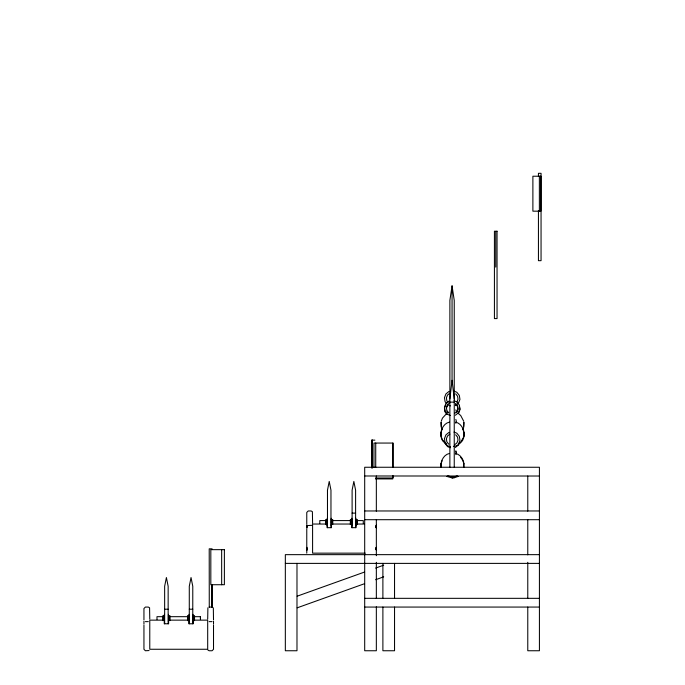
<?xml version="1.0" encoding="UTF-8"?>
<svg xmlns="http://www.w3.org/2000/svg" width="685" height="685" viewBox="0 0 685 685"><rect width="100%" height="100%" fill="white"/><g stroke="black" fill="none" stroke-linecap="round" stroke-linejoin="round"><path stroke-width="1.03" d="M441.234 436.85L441.089 431.773L441.337 437.869L442.493 440.678L446.748 444.925M441.149 433.973L441.089 432.526L441.337 437.116L442.493 439.924L446.748 444.171M463.754 467.435L463.891 463.111L463.711 467.41M463.745 426.498L463.891 422.174L463.651 427.517L462.872 429.384M463.831 433.973L463.891 432.526L463.754 436.85L463.891 431.773L463.651 437.869L462.486 440.678L458.231 444.925L455.431 446.089M449.874 398.893L452.057 380.278L452.057 285.868L449.874 300.432L449.874 467.256M463.856 433.879L463.745 436.105M441.234 426.498L441.089 422.174L441.337 427.517L442.108 429.384M441.234 436.097L441.123 433.879M207.889 607.792L207.692 619.077M455.842 423.313L456.364 421.369L455.842 419.434M455.842 454.643L456.364 452.708L455.842 450.764M441.268 421.232L442.424 418.15L446.68 413.475M441.268 430.839C442.373 426.849 445.199 422.928 449.48 422.123M441.268 431.593L442.142 429.281M441.268 462.169C442.373 458.179 445.199 454.258 449.48 453.453M441.268 463.069L442.142 460.757M445.558 405.212L444.462 408.029L445.07 412.019L446.962 414.374M446.397 408.243L447.493 405.426M456.912 401.984L458.008 399.167L457.554 396.178L455.662 393.815M456.912 412.344L458.008 409.519L457.554 406.53L455.662 404.176M458.488 413.492L459.952 409.733L459.335 405.751M458.488 444.077L459.952 440.318L459.335 436.328L456.818 433.185L453.992 432.089M463.651 437.116L460.637 442.33L458.231 444.171M449.069 391.392L445.926 393.918L444.462 397.677L445.07 401.658L446.962 404.022M449.857 393.173L447.493 395.065L446.397 397.891L446.851 400.879L448.118 402.446M449.069 400.999L445.926 403.525L444.462 407.275L445.07 411.265L447.596 414.408L450.413 415.512M449.857 402.78L447.493 404.672L446.397 407.489L446.851 410.478L448.744 412.841M455.337 405.657L458.488 403.14L459.952 399.381L459.335 395.391L456.818 392.248L453.992 391.144M454.557 413.483L456.912 411.591L458.008 408.774L457.554 405.777L455.662 403.422M455.337 415.264L458.488 412.738L459.952 408.988L459.335 404.998L456.818 401.855L453.992 400.751M449.069 432.329L445.926 434.855L444.462 438.614L445.07 442.596M449.857 434.11L447.493 436.002L446.397 438.828L446.851 441.816L448.744 444.171M454.557 444.813L456.912 442.921L458.008 440.104L457.554 437.116L455.662 434.752M455.337 447.493L458.488 444.967M457.297 475.895L454.378 476.803M458.231 476.4L454.378 477.702M297.196 596.173L364.583 572.035M375.645 568.071L383.686 565.185M297.196 607.818L364.583 583.68M375.645 579.715L383.686 576.838M311.863 525.335L308.224 525.523M149.047 650.553L145.4 650.75L143.944 649.294L143.944 625.174M453.367 446.346L454.403 446.226M454.403 476.803L452.999 476.965A5.018 5.018 0 0 1 451.989 476.974L447.682 475.895M454.403 477.702L452.999 477.865A5.018 5.018 0 0 1 451.989 477.873L446.748 476.4M449.874 402.121L454.241 402.121M374.883 440.147L371.784 440.147L371.784 467.846M364.694 475.989L539.42 476.024M375.568 478.002L393.019 478.002L393.019 475.887M375.534 478.918L392.813 478.918M364.694 510.967L539.42 510.967M352.107 513.116L355.601 513.116M327.182 519.513L325.726 519.513L325.726 524.564M331.257 519.513L332.713 519.513L332.713 524.564M351.816 519.513L350.352 519.513L350.352 524.564M355.892 519.513L357.347 519.513L357.347 524.564M364.694 519.701L539.42 519.701M326.12 520.583L319.792 520.583L319.792 523.494M332.439 520.583L350.626 520.583M356.953 520.583L363.273 520.583L363.273 523.494M325.726 522.038L327.182 522.038M331.257 522.038L332.713 522.038M350.352 522.038L351.816 522.038M355.892 522.038L357.347 522.038M364.309 524.034L356.037 524.034L356.037 527.673L351.67 527.673L351.67 524.034L331.437 524.034L331.437 527.673L327.07 527.673L327.07 524.034L312.591 524.034L312.591 553.155L365.251 553.155M376.339 525.095L376.339 528.015M306.769 526.551L307.351 526.508M375.757 526.602L376.339 526.551M375.757 527.339L376.339 527.279M376.048 527.416L375.757 525.678M376.339 547.332L376.339 550.243M375.757 548.137L376.339 548.06M212.11 548.822L209.216 548.822L209.267 607.424M306.769 548.788L307.351 548.856M375.757 548.856L376.339 548.788M376.048 549.653L375.757 547.931M539.42 554.653L285.337 554.653L285.337 650.75L296.982 650.75L296.982 563.387M285.337 563.387L539.42 563.387M364.694 598.33L539.42 598.33M209.148 607.064L212.059 607.064M364.694 607.064L539.42 607.064M164.648 609.213L168.15 609.213M189.283 609.213L192.776 609.213M164.357 615.618L162.902 615.618L162.902 620.661M168.441 615.618L169.897 615.618L169.897 620.661M188.992 615.618L187.536 615.618L187.536 620.661M193.067 615.618L194.523 615.618L194.523 620.661M163.295 616.68L156.976 616.68L157.011 619.6M169.623 616.68L187.81 616.68M194.129 616.68L200.457 616.68L200.457 619.6L200.414 616.68M162.902 618.144L164.357 618.144M168.441 618.144L169.897 618.144M187.536 618.144L188.992 618.144M193.067 618.144L194.523 618.144M145.4 621.629L148.311 621.629M209.148 621.629L212.059 621.629M455.499 422.123C459.781 422.928 462.606 426.849 463.711 430.839M455.499 453.453C459.781 454.258 462.606 458.179 463.711 462.169M447.596 404.809L450.413 405.905M447.596 445.747L450.413 446.843M450.413 447.742L447.596 446.637L445.07 443.495M458.299 413.475L460.705 415.504L463.711 421.232M207.889 650.022L209.148 650.75L212.059 650.75L213.514 649.294L213.514 625.174M446.851 411.231L448.118 412.807M460.705 457.34L462.555 459.986M462.846 429.281L463.711 431.593M462.846 460.757L463.711 463.069M455.842 409.827L456.364 411.771M455.842 451.663L456.364 453.598M213.326 607.792L213.514 619.874M452.057 285.868L454.241 300.432L454.241 467.256M452.057 380.278L454.241 398.893M539.369 176.225L539.369 211.168M538.436 176.507L538.436 173.314L541.056 173.314L541.056 260.677L538.436 260.677L538.436 210.603M527.775 476.024L527.775 511.181M527.775 519.701L527.775 554.859M527.775 562.317L527.775 598.544M527.775 607.064L527.775 650.75L539.42 650.75L539.42 467.256L364.694 467.256L364.694 650.75L376.339 650.75L376.339 606.799M495.735 232.052L495.735 267.116M394.543 563.387L394.543 598.544M394.543 607.064L394.543 650.75L382.889 650.75L382.889 607.064M393.019 467.418L393.019 443.058L373.976 443.058L373.976 467.418M392.865 443.058L392.865 467.418M392.865 475.887L392.865 478.002M382.889 563.387L382.889 598.544M376.339 476.024L376.339 511.181M376.339 519.701L376.339 555.706M376.339 562.317L376.339 598.544M375.722 443.058L375.722 467.418M372.263 440.147L372.263 467.846M372.118 440.147L372.118 467.846M371.929 440.147L371.929 467.846M355.892 518.254L355.892 525.823M355.601 527.673L355.601 490.186L353.854 481.444L352.107 490.186L352.107 527.673M351.816 518.254L351.816 525.823M331.257 518.254L331.257 525.823M330.966 527.673L330.966 490.186L329.22 481.444L327.473 490.186L327.473 527.673M327.182 518.254L327.182 525.823M312.591 523.212L312.394 511.695L311.136 510.967L308.224 510.967L306.769 512.423L306.769 524.051M307.06 525.095L307.06 528.015M307.06 547.332L307.06 550.243M306.769 525.095L306.769 528.015M306.769 529.077L306.769 553.155M221.657 549.661L221.657 584.725M213.514 621.201L213.514 624.112M212.11 585.05L212.11 607.424M211.845 585.05L211.845 607.424M193.067 614.351L193.067 621.929M192.776 623.778L192.776 586.283L191.029 577.549L189.283 586.283L189.283 623.778M188.992 614.351L188.992 620.661M168.441 614.351L168.441 621.929M168.15 623.778L168.15 586.283L166.404 577.549L164.648 586.283L164.648 623.778M164.357 614.351L164.357 620.661M149.775 619.077L149.578 607.792L148.311 607.064L145.4 607.064L143.944 608.52L143.944 619.874M143.944 621.201L143.944 624.112M453.008 477.865A5.078 5.078 0 0 1 451.98 477.865M453.008 476.974A5.078 5.078 0 0 1 451.98 476.974M441.2 464.567L441.268 467.41L441.089 463.111L441.234 467.435L441.089 464.002L441.2 464.567M540.867 176.225L532.887 176.225L532.887 211.168L540.867 211.168L540.867 176.225M497.045 231.222L494.424 231.222L494.424 318.585L497.045 318.585L497.045 231.222M224.38 549.661L210.826 549.661L210.826 584.725L224.38 584.725L224.38 549.661M164.254 620.139L149.775 620.139L149.775 649.26L207.692 649.26L207.692 620.139L193.213 620.139L193.213 623.778L188.846 623.778L188.846 620.139L168.621 620.139L168.621 623.778L164.254 623.778L164.254 620.139"/></g></svg>
